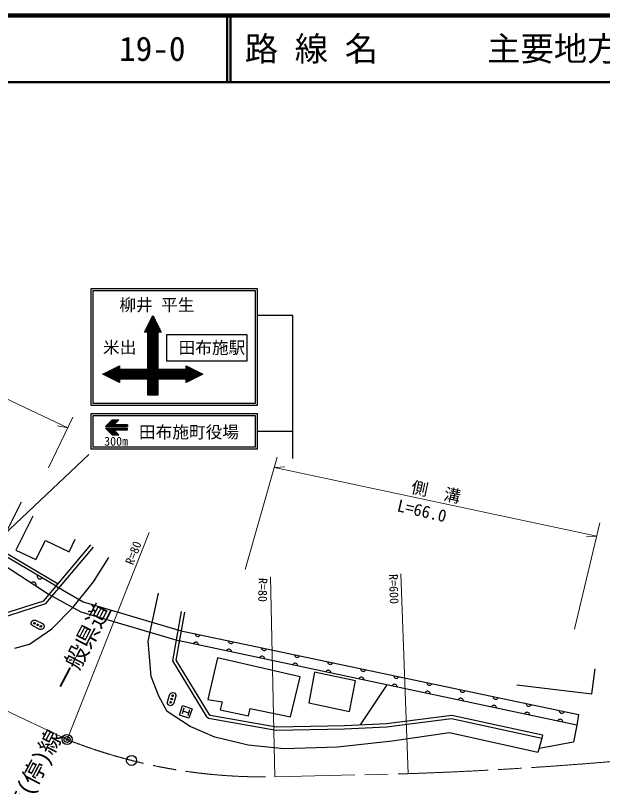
# Model space of a CAD drawing. Units: millimetres, scale not verified. Extents: x 40000 to 680000, y 20000 to 380000.
# Drawn here: x 145978 to 234054, y 264212 to 380000 of the extents above; entities that cross this region are included whole.
import ezdxf
from ezdxf.enums import TextEntityAlignment as Align

# ---------------------------------------------------------------- set-up
doc = ezdxf.new("R2010")
doc.units = ezdxf.units.MM
doc.header["$LTSCALE"] = 1000
doc.linetypes.add('CHAIN', pattern=[18.5, 12, -1.5, 3.5, -1.5])
for name, color, linetype, lineweight in [('M-BGD', 7, 'Continuous', 25), ('M-BMK', 2, 'CHAIN', 13), ('M-BMK-SRVR', 3, 'Continuous', 25), ('M-STR-HTXT', 7, 'Continuous', 13), ('M-STR-STRC', 7, 'Continuous', 25), ('M-TTL', 2, 'Continuous', 140), ('M-TTL-LINE', 7, 'Continuous', 50)]:
    doc.layers.add(name, color=color, linetype=linetype, lineweight=lineweight)
doc.layers.add('M-TTL-TXT', color=7, linetype='Continuous')
doc.styles.add('ＭＳ ゴシック', font='')
doc.styles.get('ＭＳ ゴシック').set_extended_font_data('MS Gothic')

msp = doc.modelspace()

# ---------------------------------------------------------------- linework, layer by layer
at = {"layer": 'M-BGD'}
for p, q in [((146821, 306904), (143338, 300024)), ((148585, 304834), (146054, 299696)), ((137433, 303512), (152403, 294669)), ((152076, 294282), (137269, 303028)), ((149045, 298315), (150502, 301153)), ((150502, 301153), (154030, 299465)), ((154030, 299465), (154950, 301383)), ((150247, 292111), (157304, 300485)), ((150536, 291678), (157686, 300163)), ((141710, 299092), (151048, 293061)), ((146054, 299696), (149045, 298315)), ((149264, 295943), (149243, 295844)), ((149243, 295844), (149244, 295751)), ((149244, 295751), (149272, 295641)), ((149272, 295641), (149316, 295559)), ((149316, 295559), (149383, 295483)), ((149383, 295483), (149493, 295418)), ((149493, 295418), (149592, 295396)), ((149592, 295396), (149685, 295397)), ((149685, 295397), (149795, 295425)), ((149795, 295425), (149877, 295470)), ((149877, 295470), (149953, 295536)), ((148457, 294849), (148378, 294786)), ((148540, 294891), (148457, 294849)), ((148651, 294914), (148540, 294891)), ((148744, 294911), (148651, 294914)), ((148842, 294886), (148744, 294911)), ((148950, 294817), (148842, 294886)), ((149013, 294738), (148950, 294817)), ((149054, 294654), (149013, 294738)), ((149050, 294352), (149075, 294450)), ((149078, 294543), (149054, 294654)), ((149075, 294450), (149078, 294543)), ((152076, 294282), (156146, 291941)), ((151048, 293061), (155802, 290469)), ((140170, 288901), (150247, 292111)), ((156146, 291941), (170842, 287619)), ((140183, 288380), (150536, 291678)), ((155802, 290469), (170563, 286082)), ((170856, 290491), (169514, 283109)), ((171348, 290401), (170040, 283207)), ((148357, 288820), (148460, 289036)), ((148361, 288641), (148357, 288820)), ((148417, 288481), (148361, 288641)), ((148563, 288323), (148417, 288481)), ((148460, 289036), (148601, 289146)), ((149647, 287807), (148563, 288323)), ((148601, 289146), (148761, 289203)), ((148761, 289203), (148976, 289189)), ((148976, 289189), (150060, 288674)), ((150060, 288674), (150206, 288515)), ((150206, 288515), (150263, 288355)), ((150263, 288355), (150266, 288177)), ((149862, 287793), (149647, 287807)), ((150022, 287850), (149862, 287793)), ((150163, 287960), (150022, 287850)), ((150266, 288177), (150163, 287960)), ((170842, 287619), (230429, 275041)), ((172934, 287177), (172945, 287077)), ((201900, 279458), (170563, 286082)), ((172945, 287077), (172975, 286988)), ((172975, 286988), (173037, 286894)), ((173037, 286894), (173106, 286830)), ((173106, 286830), (173193, 286779)), ((173193, 286779), (173318, 286753)), ((173318, 286753), (173419, 286764)), ((173419, 286764), (173507, 286794)), ((173507, 286794), (173602, 286856)), ((173602, 286856), (173665, 286925)), ((173665, 286925), (173716, 287012)), ((177899, 286129), (177911, 286028)), ((177911, 286028), (177941, 285940)), ((172707, 285725), (172656, 285638)), ((172770, 285794), (172707, 285725)), ((172865, 285855), (172770, 285794)), ((172953, 285886), (172865, 285855)), ((173054, 285897), (172953, 285886)), ((173179, 285871), (173054, 285897)), ((173266, 285819), (173179, 285871)), ((173335, 285756), (173266, 285819)), ((173396, 285661), (173335, 285756)), ((173427, 285573), (173396, 285661)), ((173438, 285472), (173427, 285573)), ((178022, 284844), (177922, 284833)), ((177941, 285940), (178003, 285845)), ((178003, 285845), (178071, 285782)), ((178148, 284818), (178022, 284844)), ((178071, 285782), (178158, 285731)), ((178158, 285731), (178284, 285704)), ((178284, 285704), (178384, 285716)), ((178384, 285716), (178472, 285746)), ((178472, 285746), (178567, 285808)), ((178567, 285808), (178631, 285876)), ((178631, 285876), (178682, 285964)), ((182865, 285081), (182876, 284980)), ((182876, 284980), (182907, 284892)), ((182907, 284892), (182968, 284797)), ((183596, 284828), (183647, 284916)), ((177675, 284672), (177624, 284585)), ((177739, 284741), (177675, 284672)), ((177834, 284802), (177739, 284741)), ((177922, 284833), (177834, 284802)), ((178235, 284766), (178148, 284818)), ((178303, 284703), (178235, 284766)), ((178365, 284608), (178303, 284703)), ((178395, 284520), (178365, 284608)), ((178407, 284419), (178395, 284520)), ((182707, 283688), (182644, 283619)), ((182802, 283749), (182707, 283688)), ((182890, 283780), (182802, 283749)), ((182991, 283791), (182890, 283780)), ((182968, 284797), (183037, 284734)), ((183116, 283765), (182991, 283791)), ((183037, 284734), (183124, 284683)), ((183203, 283713), (183116, 283765)), ((183124, 284683), (183249, 284656)), ((183272, 283650), (183203, 283713)), ((183249, 284656), (183350, 284668)), ((183350, 284668), (183438, 284698)), ((183438, 284698), (183533, 284760)), ((183533, 284760), (183596, 284828)), ((187830, 284033), (187842, 283932)), ((187842, 283932), (187872, 283844)), ((187872, 283844), (187934, 283749)), ((187934, 283749), (188002, 283686)), ((188002, 283686), (188090, 283635)), ((188404, 283650), (188498, 283712)), ((188498, 283712), (188562, 283780)), ((188562, 283780), (188613, 283868)), ((169514, 283109), (174595, 274769)), ((170040, 283207), (174975, 275107)), ((176305, 283542), (174833, 277309)), ((188674, 280696), (176305, 283542)), ((182644, 283619), (182592, 283532)), ((183333, 283555), (183272, 283650)), ((183364, 283467), (183333, 283555)), ((183375, 283366), (183364, 283467)), ((187612, 282566), (187561, 282479)), ((187675, 282635), (187612, 282566)), ((187770, 282696), (187675, 282635)), ((187859, 282727), (187770, 282696)), ((187959, 282738), (187859, 282727)), ((188084, 282712), (187959, 282738)), ((188172, 282660), (188084, 282712)), ((188090, 283635), (188215, 283608)), ((188240, 282597), (188172, 282660)), ((188215, 283608), (188315, 283620)), ((188302, 282502), (188240, 282597)), ((188315, 283620), (188404, 283650)), ((192796, 282985), (192807, 282884)), ((192807, 282884), (192838, 282796)), ((192838, 282796), (192899, 282701)), ((192899, 282701), (192968, 282638)), ((192968, 282638), (193055, 282586)), ((193055, 282586), (193180, 282560)), ((193180, 282560), (193281, 282572)), ((193281, 282572), (193369, 282602)), ((193369, 282602), (193464, 282664)), ((193464, 282664), (193527, 282732)), ((193527, 282732), (193578, 282819)), ((188332, 282414), (188302, 282502)), ((188343, 282313), (188332, 282414)), ((190833, 281383), (189999, 276769)), ((196968, 280107), (190833, 281383)), ((192580, 281513), (192529, 281426)), ((192644, 281582), (192580, 281513)), ((192739, 281643), (192644, 281582)), ((192827, 281674), (192739, 281643)), ((192927, 281685), (192827, 281674)), ((193053, 281659), (192927, 281685)), ((193140, 281607), (193053, 281659)), ((193208, 281544), (193140, 281607)), ((193270, 281449), (193208, 281544)), ((193300, 281361), (193270, 281449)), ((197761, 281937), (197773, 281836)), ((197773, 281836), (197803, 281748)), ((197803, 281748), (197865, 281653)), ((197865, 281653), (197933, 281590)), ((197933, 281590), (198021, 281538)), ((198021, 281538), (198146, 281512)), ((198146, 281512), (198246, 281523)), ((198246, 281523), (198335, 281554)), ((198335, 281554), (198429, 281616)), ((198429, 281616), (198493, 281684)), ((198493, 281684), (198544, 281771)), ((232454, 278151), (232934, 281866)), ((187250, 274659), (188674, 280696)), ((193312, 281260), (193300, 281361)), ((197549, 280460), (197498, 280373)), ((197612, 280529), (197549, 280460)), ((197707, 280590), (197612, 280529)), ((197795, 280621), (197707, 280590)), ((197896, 280632), (197795, 280621)), ((198021, 280606), (197896, 280632)), ((198108, 280554), (198021, 280606)), ((198177, 280491), (198108, 280554)), ((198238, 280396), (198177, 280491)), ((198269, 280308), (198238, 280396)), ((198280, 280207), (198269, 280308)), ((202727, 280888), (202738, 280788)), ((202738, 280788), (202769, 280700)), ((202769, 280700), (202831, 280605)), ((202831, 280605), (202899, 280541)), ((202899, 280541), (202986, 280490)), ((202986, 280490), (203111, 280464)), ((203111, 280464), (203212, 280475)), ((203212, 280475), (203300, 280506)), ((203300, 280506), (203395, 280568)), ((203395, 280568), (203458, 280636)), ((203458, 280636), (203510, 280723)), ((196085, 275493), (196968, 280107)), ((201691, 279503), (197706, 273501)), ((230183, 273446), (201900, 279458)), ((202517, 279408), (202466, 279320)), ((202581, 279476), (202517, 279408)), ((202675, 279538), (202581, 279476)), ((202764, 279568), (202675, 279538)), ((202864, 279579), (202764, 279568)), ((202989, 279553), (202864, 279579)), ((203077, 279502), (202989, 279553)), ((203145, 279438), (203077, 279502)), ((203207, 279343), (203145, 279438)), ((203237, 279255), (203207, 279343)), ((203249, 279154), (203237, 279255)), ((207692, 279840), (207704, 279740)), ((207704, 279740), (207734, 279652)), ((207734, 279652), (207796, 279557)), ((207796, 279557), (207864, 279493)), ((207864, 279493), (207952, 279442)), ((207952, 279442), (208077, 279416)), ((208077, 279416), (208178, 279427)), ((208178, 279427), (208266, 279458)), ((208266, 279458), (208361, 279519)), ((208361, 279519), (208424, 279588)), ((208424, 279588), (208475, 279675)), ((221191, 279469), (232454, 278151)), ((168778, 276917), (169132, 278064)), ((169132, 278064), (169268, 278231)), ((169268, 278231), (169418, 278310)), ((169418, 278310), (169595, 278339)), ((169595, 278339), (169824, 278268)), ((169824, 278268), (169953, 278145)), ((169953, 278145), (170032, 277994)), ((170032, 277994), (170050, 277780)), ((207485, 278355), (207434, 278267)), ((207549, 278423), (207485, 278355)), ((207644, 278485), (207549, 278423)), ((207732, 278515), (207644, 278485)), ((207833, 278526), (207732, 278515)), ((207958, 278500), (207833, 278526)), ((208045, 278449), (207958, 278500)), ((208113, 278385), (208045, 278449)), ((208175, 278290), (208113, 278385)), ((208205, 278202), (208175, 278290)), ((208217, 278101), (208205, 278202)), ((212658, 278792), (212669, 278692)), ((212669, 278692), (212700, 278603)), ((212700, 278603), (212762, 278509)), ((212762, 278509), (212830, 278445)), ((212830, 278445), (212917, 278394)), ((212917, 278394), (213043, 278368)), ((213043, 278368), (213143, 278379)), ((213143, 278379), (213231, 278410)), ((213231, 278410), (213326, 278471)), ((213326, 278471), (213390, 278540)), ((213390, 278540), (213441, 278627)), ((168795, 276703), (168778, 276917)), ((170050, 277780), (169695, 276633)), ((174833, 277309), (176992, 276917)), ((176992, 276917), (176698, 275739)), ((189999, 276769), (196085, 275493)), ((212454, 277302), (212403, 277214)), ((212517, 277370), (212454, 277302)), ((212612, 277432), (212517, 277370)), ((212700, 277462), (212612, 277432)), ((212801, 277473), (212700, 277462)), ((212926, 277447), (212801, 277473)), ((213014, 277396), (212926, 277447)), ((213082, 277332), (213014, 277396)), ((213144, 277237), (213082, 277332)), ((213174, 277149), (213144, 277237)), ((213185, 277048), (213174, 277149)), ((217623, 277744), (217635, 277644)), ((217635, 277644), (217665, 277555)), ((217665, 277555), (217727, 277461)), ((217727, 277461), (217796, 277397)), ((217796, 277397), (217883, 277346)), ((217883, 277346), (218008, 277319)), ((218008, 277319), (218109, 277331)), ((218109, 277331), (218197, 277361)), ((218197, 277361), (218292, 277423)), ((218292, 277423), (218355, 277492)), ((218355, 277492), (218406, 277579)), ((168874, 276552), (168795, 276703)), ((169003, 276429), (168874, 276552)), ((169233, 276358), (169003, 276429)), ((169409, 276387), (169233, 276358)), ((169559, 276466), (169409, 276387)), ((169695, 276633), (169559, 276466)), ((170587, 274946), (171055, 276371)), ((171247, 275992), (170966, 275137)), ((171055, 276371), (172480, 275903)), ((172102, 275712), (171821, 274857)), ((172480, 275903), (172013, 274478)), ((176698, 275739), (180919, 274855)), ((180919, 274855), (181213, 275935)), ((181213, 275935), (187250, 274659)), ((217422, 276249), (217371, 276161)), ((217486, 276317), (217422, 276249)), ((217581, 276379), (217486, 276317)), ((217669, 276409), (217581, 276379)), ((217769, 276420), (217669, 276409)), ((217895, 276394), (217769, 276420)), ((217982, 276343), (217895, 276394)), ((218050, 276279), (217982, 276343)), ((218112, 276184), (218050, 276279)), ((218142, 276096), (218112, 276184)), ((218154, 275995), (218142, 276096)), ((222589, 276696), (222601, 276595)), ((222601, 276595), (222631, 276507)), ((222631, 276507), (222693, 276412)), ((222693, 276412), (222761, 276349)), ((222761, 276349), (222848, 276298)), ((222848, 276298), (222974, 276271)), ((222974, 276271), (223074, 276283)), ((223074, 276283), (223162, 276313)), ((223162, 276313), (223257, 276375)), ((223257, 276375), (223321, 276443)), ((223321, 276443), (223372, 276531)), ((227555, 275648), (227566, 275547)), ((172013, 274478), (170587, 274946)), ((171106, 275565), (171961, 275284)), ((174595, 274769), (174955, 274486)), ((174955, 274486), (185115, 272670)), ((174975, 275107), (175166, 274956)), ((175166, 274956), (185154, 273171)), ((201617, 273691), (211438, 274926)), ((201661, 273192), (211416, 274419)), ((211416, 274419), (224956, 271477)), ((211438, 274926), (225062, 271965)), ((222391, 275196), (222339, 275108)), ((222454, 275264), (222391, 275196)), ((222549, 275326), (222454, 275264)), ((222637, 275356), (222549, 275326)), ((222738, 275367), (222637, 275356)), ((222863, 275341), (222738, 275367)), ((222950, 275290), (222863, 275341)), ((223019, 275226), (222950, 275290)), ((223080, 275131), (223019, 275226)), ((223111, 275043), (223080, 275131)), ((223122, 274943), (223111, 275043)), ((227566, 275547), (227597, 275459)), ((227597, 275459), (227658, 275364)), ((227658, 275364), (227727, 275301)), ((227727, 275301), (227814, 275250)), ((227814, 275250), (227939, 275223)), ((227939, 275223), (228040, 275235)), ((228040, 275235), (228128, 275265)), ((228128, 275265), (228223, 275327)), ((228223, 275327), (228286, 275395)), ((228286, 275395), (228337, 275483)), ((230429, 275041), (230183, 273446)), ((185154, 273171), (195324, 273385)), ((195324, 273385), (201617, 273691)), ((227359, 274143), (227308, 274055)), ((227423, 274211), (227359, 274143)), ((227517, 274273), (227423, 274211)), ((227606, 274303), (227517, 274273)), ((227706, 274314), (227606, 274303)), ((227831, 274288), (227706, 274314)), ((227919, 274237), (227831, 274288)), ((227987, 274173), (227919, 274237)), ((228049, 274078), (227987, 274173)), ((228079, 273990), (228049, 274078)), ((228090, 273890), (228079, 273990)), ((230183, 273446), (229687, 270860)), ((185115, 272670), (195342, 272885)), ((195342, 272885), (201661, 273192)), ((225062, 271965), (224956, 271477)), ((229687, 270860), (224519, 269926))]:
    msp.add_line(p, q, dxfattribs=at)
for centre in [(148842, 288722), (149312, 288498), (149781, 288275), (169567, 277845), (169260, 276852), (169414, 277348)]:
    msp.add_circle(centre, 120, dxfattribs=at)
at = {"layer": 'M-BMK'}
for p, q in [((76427, 308033), (153722, 271276)), ((184892, 265688), (204908, 266148))]:
    msp.add_line(p, q, dxfattribs=at)
for centre, radius, start, end in [((184301, 868297), 602502, 271.96007, 278.58894), ((183077, 345298), 79630, 248.36782, 271.3063)]:
    msp.add_arc(centre, radius, start, end, dxfattribs=at)
at = {"layer": 'M-BMK-SRVR'}
for centre, radius in [((153722, 271276), 750), ((153722, 271276), 450), ((153722, 271276), 150), ((163401, 268137), 750), ((163400, 268137), 30)]:
    msp.add_circle(centre, radius, dxfattribs=at)
at = {"layer": 'M-STR-HTXT'}
for p, q in [((124952, 331700), (153846, 318097)), ((154612, 319677), (150931, 312085)), ((153846, 318097), (152310, 318356)), ((185255, 313658), (180462, 296787)), ((184825, 312143), (186379, 312241)), ((184825, 312143), (233192, 301822)), ((233669, 303802), (229834, 287865)), ((166022, 302371), (153722, 271276)), ((233192, 301822), (231638, 301724)), ((184892, 265688), (184238, 295706)), ((203796, 296164), (204908, 266148))]:
    msp.add_line(p, q, dxfattribs=at)
at = {"layer": 'M-STR-STRC'}
for p, q in [((182307, 338962), (157307, 338962)), ((157307, 338962), (157307, 321462)), ((182007, 338662), (157607, 338662)), ((157607, 338662), (157607, 321762)), ((182007, 321762), (182007, 338662)), ((182307, 321462), (182307, 338962)), ((165357, 332462), (166607, 334962)), ((166537, 334822), (166537, 322962)), ((166607, 334962), (167857, 332462)), ((166667, 334842), (166667, 322962)), ((187608, 334962), (182307, 334962)), ((187608, 313450), (187608, 334962)), ((165887, 333522), (165887, 322962)), ((166017, 333782), (166017, 322962)), ((166147, 334042), (166147, 322962)), ((166277, 334302), (166277, 322962)), ((166407, 334562), (166407, 322962)), ((166797, 334582), (166797, 322962)), ((166927, 334322), (166927, 322962)), ((167057, 334062), (167057, 322962)), ((167187, 333802), (167187, 322962)), ((167317, 333542), (167317, 322962)), ((165857, 332462), (165357, 332462)), ((165367, 332482), (165367, 332462)), ((165497, 332742), (165497, 332462)), ((165627, 333002), (165627, 332462)), ((165757, 333262), (165757, 332462)), ((165857, 326878), (165857, 332462)), ((167857, 332462), (167357, 332462)), ((167357, 332462), (167357, 326878)), ((167447, 333282), (167447, 332462)), ((167577, 333022), (167577, 332462)), ((167707, 332762), (167707, 332462)), ((167837, 332502), (167837, 332462)), ((168682, 332078), (180682, 332078)), ((168682, 328078), (168682, 332078)), ((180682, 332078), (180682, 328078)), ((180682, 328078), (168682, 328078)), ((159107, 326128), (161607, 327378)), ((159907, 326528), (159907, 325728)), ((160037, 326593), (160037, 325663)), ((160167, 326658), (160167, 325598)), ((160297, 326723), (160297, 325533)), ((160427, 326788), (160427, 325468)), ((160557, 326853), (160557, 325403)), ((160687, 326918), (160687, 325338)), ((160817, 326983), (160817, 325273)), ((160947, 327048), (160947, 325208)), ((161077, 327113), (161077, 325143)), ((161207, 327178), (161207, 325078)), ((161337, 327243), (161337, 325013)), ((161467, 327308), (161467, 324948)), ((161597, 327373), (161597, 324883)), ((161607, 327378), (161607, 326878)), ((161607, 326878), (165857, 326878)), ((161727, 326878), (161727, 325378)), ((161857, 326878), (161857, 325378)), ((161987, 326878), (161987, 325378)), ((162117, 326878), (162117, 325378)), ((162247, 326878), (162247, 325378)), ((162377, 326878), (162377, 325378)), ((162507, 326878), (162507, 325378)), ((162637, 326878), (162637, 325378)), ((162767, 326878), (162767, 325378)), ((162897, 326878), (162897, 325378)), ((163027, 326878), (163027, 325378)), ((163157, 326878), (163157, 325378)), ((163287, 326878), (163287, 325378)), ((163417, 326878), (163417, 325378)), ((163547, 326878), (163547, 325378)), ((163677, 326878), (163677, 325378)), ((163807, 326878), (163807, 325378)), ((163937, 326878), (163937, 325378)), ((164067, 326878), (164067, 325378)), ((164197, 326878), (164197, 325378)), ((164327, 326878), (164327, 325378)), ((164457, 326878), (164457, 325378)), ((164587, 326878), (164587, 325378)), ((164717, 326878), (164717, 325378)), ((164847, 326878), (164847, 325378)), ((164977, 326878), (164977, 325378)), ((165107, 326878), (165107, 325378)), ((165237, 326878), (165237, 325378)), ((165367, 326878), (165367, 325378)), ((165497, 326878), (165497, 325378)), ((165627, 326878), (165627, 325378)), ((165757, 326878), (165757, 325378)), ((167357, 326878), (171607, 326878)), ((167457, 325378), (167457, 326878)), ((167587, 325378), (167587, 326878)), ((167717, 325378), (167717, 326878)), ((167847, 325378), (167847, 326878)), ((167977, 325378), (167977, 326878)), ((168107, 325378), (168107, 326878)), ((168237, 325378), (168237, 326878)), ((168367, 325378), (168367, 326878)), ((168497, 325378), (168497, 326878)), ((168627, 325378), (168627, 326878)), ((168757, 325378), (168757, 326878)), ((168887, 325378), (168887, 326878)), ((169017, 325378), (169017, 326878)), ((169147, 325378), (169147, 326878)), ((169277, 325378), (169277, 326878)), ((169407, 325378), (169407, 326878)), ((169537, 325378), (169537, 326878)), ((169667, 325378), (169667, 326878)), ((169797, 325378), (169797, 326878)), ((169927, 325378), (169927, 326878)), ((170057, 325378), (170057, 326878)), ((170187, 325378), (170187, 326878)), ((170317, 325378), (170317, 326878)), ((170447, 325378), (170447, 326878)), ((170577, 325378), (170577, 326878)), ((170707, 325378), (170707, 326878)), ((170837, 325378), (170837, 326878)), ((170967, 325378), (170967, 326878)), ((171097, 325378), (171097, 326878)), ((171227, 325378), (171227, 326878)), ((171357, 325378), (171357, 326878)), ((171487, 325378), (171487, 326878)), ((171607, 326878), (171607, 327378)), ((171607, 327378), (174107, 326128)), ((171617, 324883), (171617, 327373)), ((171747, 324948), (171747, 327308)), ((171877, 325013), (171877, 327243)), ((172007, 325078), (172007, 327178)), ((172137, 325143), (172137, 327113)), ((172267, 325208), (172267, 327048)), ((172397, 325273), (172397, 326983)), ((172527, 325338), (172527, 326918)), ((172657, 325403), (172657, 326853)), ((172787, 325468), (172787, 326788)), ((172917, 325533), (172917, 326723)), ((173047, 325598), (173047, 326658)), ((173177, 325663), (173177, 326593)), ((173307, 325728), (173307, 326528)), ((161607, 324878), (159107, 326128)), ((159127, 326138), (159127, 326118)), ((159257, 326203), (159257, 326053)), ((159387, 326268), (159387, 325988)), ((159517, 326333), (159517, 325923)), ((159647, 326398), (159647, 325858)), ((159777, 326463), (159777, 325793)), ((165857, 325378), (161607, 325378)), ((161607, 325378), (161607, 324878)), ((165857, 322962), (165857, 325378)), ((171607, 325378), (167357, 325378)), ((167357, 325378), (167357, 322962)), ((174107, 326128), (171607, 324878)), ((171607, 324878), (171607, 325378)), ((173437, 325793), (173437, 326463)), ((173567, 325858), (173567, 326398)), ((173697, 325923), (173697, 326333)), ((173827, 325988), (173827, 326268)), ((173957, 326053), (173957, 326203)), ((174087, 326118), (174087, 326138)), ((167357, 322962), (165857, 322962)), ((157307, 321462), (182307, 321462)), ((157607, 321762), (182007, 321762)), ((182307, 320162), (157307, 320162)), ((157307, 320162), (157307, 314862)), ((182007, 319862), (157607, 319862)), ((157607, 319862), (157607, 315162)), ((182007, 315162), (182007, 319862)), ((182307, 314862), (182307, 320162)), ((159507, 318287), (160507, 319287)), ((162807, 318517), (159737, 318517)), ((160867, 318647), (159867, 318647)), ((160997, 318777), (159997, 318777)), ((161127, 318907), (160127, 318907)), ((161257, 319037), (160257, 319037)), ((161387, 319167), (160387, 319167)), ((160507, 319287), (161507, 319287)), ((161507, 319287), (160757, 318537)), ((160757, 318537), (162807, 318537)), ((162807, 318537), (162807, 318287)), ((162807, 318287), (159507, 318287)), ((162807, 318037), (159507, 318037)), ((159507, 318037), (160507, 317037)), ((159537, 318007), (162807, 318007)), ((162807, 318387), (159607, 318387)), ((159667, 317877), (162807, 317877)), ((159797, 317747), (160797, 317747)), ((159927, 317617), (160927, 317617)), ((160057, 317487), (161057, 317487)), ((160187, 317357), (161187, 317357)), ((161507, 317037), (160757, 317787)), ((160757, 317787), (162807, 317787)), ((162807, 317787), (162807, 318037)), ((187608, 317512), (182307, 317512)), ((160317, 317227), (161317, 317227)), ((160447, 317097), (161447, 317097)), ((160507, 317037), (161507, 317037)), ((182007, 315162), (157607, 315162)), ((129862, 288468), (156965, 314060)), ((182307, 314862), (157307, 314862)), ((157688, 294967), (159988, 298610)), ((154620, 291133), (157688, 294967)), ((165897, 286053), (167431, 293262)), ((151457, 287874), (154620, 291133)), ((148102, 285573), (151457, 287874)), ((166357, 280761), (165897, 286053)), ((145897, 284998), (148102, 285573)), ((167508, 277771), (166357, 280761)), ((168735, 275470), (167508, 277771)), ((172186, 273246), (168735, 275470)), ((175867, 271635), (172186, 273246)), ((211088, 272258), (202498, 271031)), ((224355, 269344), (211088, 272258)), ((180872, 270417), (175867, 271635)), ((202498, 271031), (194293, 270111)), ((224956, 271477), (224355, 269344)), ((225062, 271965), (224956, 271477)), ((186240, 269881), (180872, 270417)), ((194293, 270111), (186240, 269881))]:
    msp.add_line(p, q, dxfattribs=at)
at = {"layer": 'M-TTL'}
msp.add_line((680000, 380000), (40000, 380000), dxfattribs=at)
at = {"layer": 'M-TTL-LINE'}
for p, q in [((177750, 380000), (177750, 370000)), ((178250, 380000), (178250, 370000)), ((40000, 370000), (680000, 370000))]:
    msp.add_line(p, q, dxfattribs=at)

# ---------------------------------------------------------------- texts
at = {"layer": 'M-BGD', "style": 'ＭＳ ゴシック'}
for s, p in [('一般県道', (154523, 278101)), ('別府田布施(停)線', (140865, 246746))]:
    msp.add_text(s, height=2566, rotation=62.4, dxfattribs=at).set_placement(p, align=Align.BOTTOM_LEFT)
at = {"layer": 'M-STR-HTXT', "style": 'ＭＳ ゴシック'}
for s, height, rotation, p in [('側\u3000溝', 1833, 347.9, (205104, 307820)), ('L=66.0', 1833, 346.9, (202989, 305042)), ('R=80', 1320, 68.418, (163991, 297238)), ('R=80', 1320, 269.2, (182056, 295546)), ('R=600', 1320, 271.8, (201620, 296088))]:
    msp.add_text(s, height=height, rotation=rotation, dxfattribs=at).set_placement(p, align=Align.BOTTOM_LEFT)
at = {"layer": 'M-STR-STRC', "style": 'ＭＳ ゴシック'}
for s, height, p in [('柳井 平生', 1833, (161574, 335071)), ('米出', 1833, (159107, 328691)), ('田布施駅', 1833, (170453, 328648)), ('田布施町役場', 1833, (164507, 315971)), ('300m', 1320, (159282, 315007))]:
    msp.add_text(s, height=height, dxfattribs=at).set_placement(p, align=Align.BOTTOM_LEFT)
at = {"layer": 'M-TTL-TXT', "style": 'ＭＳ ゴシック'}
for s, p in [('19-0', (161521, 375000)), ('路 線 名', (180380, 375000)), ('主要地方道 光上関線', (216734, 375000))]:
    msp.add_text(s, height=3666, dxfattribs=at).set_placement(p, align=Align.MIDDLE_LEFT)

doc.saveas('drawing.dxf')
